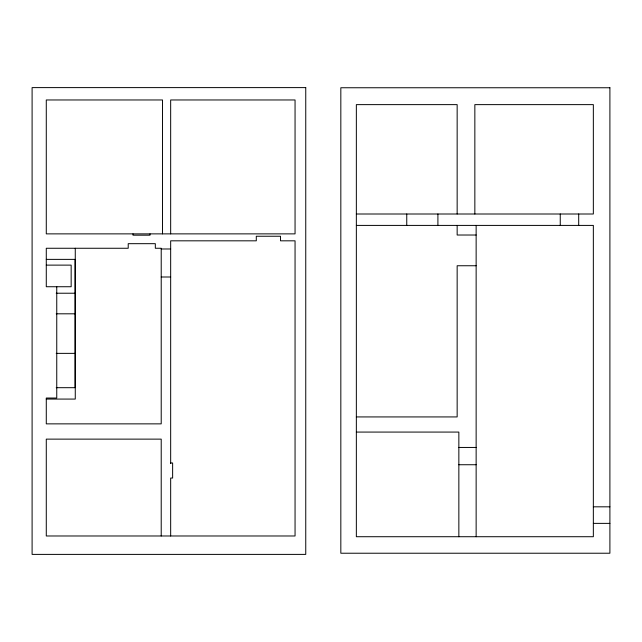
<?xml version="1.0" encoding="UTF-8"?>
<svg xmlns="http://www.w3.org/2000/svg" width="642" height="642" viewBox="0 0 642 642"><rect width="100%" height="100%" fill="white"/><g stroke="black" fill="none" stroke-linecap="round" stroke-linejoin="round"><path stroke-width="0.96" d="M356.35 214.003L593.344 214.003L593.344 104.63L474.847 104.63L474.847 214.003M356.35 225.406L593.344 225.406L593.344 536.72L356.35 536.72L356.35 104.63L457.152 104.63L457.152 214.003M476.139 235.02L457.152 235.02L457.152 225.406M161.214 248.984L170.668 248.984M46.28 259.376L75.09 259.376L75.09 387.688L56.215 387.688M46.28 265.122L71.158 265.122L71.158 286.733L46.28 286.733L46.28 248.261L128.215 248.261L128.215 243.679L155.324 243.679L155.324 248.261L161.214 248.261L161.214 423.864L46.28 423.864L46.28 398.032L56.753 398.032L56.753 286.733M476.139 265.748L457.152 265.748L457.152 416.931L356.35 416.931M161.214 276.999L170.668 276.999M56.215 293.225L75.09 293.225M56.215 313.81L75.09 313.81M56.215 353.365L75.09 353.365M46.28 399.075L75.266 399.075L75.266 248.261M356.35 432.074L458.853 432.074L458.853 536.72M458.853 447.45L476.139 447.45M170.668 462.986L172.634 462.986L172.634 478.041L170.668 478.041L170.668 535.982M458.853 464.736L476.139 464.736M593.344 506.819L609.9 506.819M593.344 523.374L609.9 523.374M578.699 214.003L578.699 225.406M560.249 214.003L560.249 225.406M476.139 225.406L476.139 536.72M437.908 214.003L437.908 225.406M406.755 214.003L406.755 225.406M170.668 233.873L170.668 99.967L295.055 99.967L295.055 233.873L46.28 233.873L46.28 99.967L162.514 99.967L162.514 233.873M170.668 463.532L170.668 240.822L256.294 240.822L256.294 236.24L280.522 236.24L280.522 240.822L295.055 240.822L295.055 535.982L46.28 535.982L46.28 439.128L161.214 439.128L161.214 535.982M150.019 233.873L150.019 235.181L132.998 235.181L132.998 233.873M305.752 87.609L32.1 87.609L32.1 554.391L305.752 554.391L305.752 87.609M609.9 87.753L340.83 87.753L340.83 553.227L609.9 553.227L609.9 87.753"/></g></svg>
